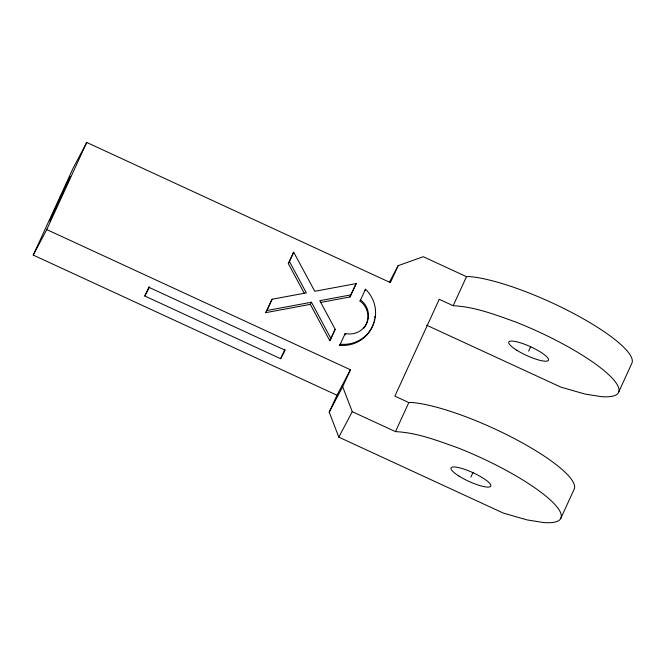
<?xml version="1.0" encoding="UTF-8"?>
<svg xmlns="http://www.w3.org/2000/svg" width="665" height="665" viewBox="0 0 665 665"><rect width="100%" height="100%" fill="white"/><g stroke="black" fill="none" stroke-linecap="round" stroke-linejoin="round"><path stroke-width="1" d="M350.438 369.773L342.666 386.722L352.25 411.677L395.492 431.627C416.963 432.616 437.437 440.579 457.503 447.728A98.935 21.721 24.6 0 1 548.376 498.226A98.935 21.721 24.6 0 1 543.621 522.549L527.237 519.939L503.322 513.089L338.809 437.154L329.225 412.2L336.956 395.234L350.438 369.773L46.758 229.575L33.25 255.094L336.956 395.234M618.433 392.591L631.75 363.531A98.935 21.721 24.6 0 0 575.009 314.237A98.935 21.721 24.6 0 0 469.232 276.557L466.498 276.673L423.264 256.715L398.144 265.659L390.38 282.608L86.741 142.451L73.233 167.971L33.25 255.094M395.492 431.627L408.8 402.574L411.535 402.458A98.935 21.721 24.6 0 1 517.312 440.139A98.935 21.721 24.6 0 1 574.053 489.44L560.736 518.492M408.8 402.574L394.869 396.141L439.241 299.308L453.181 305.725L466.498 276.673M470.92 477.029L473.064 472.341M528.609 351.137L530.761 346.448M46.758 229.575L86.741 142.451M144.82 296.016L149.317 287.504L285.127 350.214L280.63 358.718L144.82 296.016L149.118 286.648M310.322 304.354L329.798 340.713L330.929 338.585L311.444 302.226L310.322 304.354L265.8 312.65L272.11 299.242L306.332 292.874L289.45 261.47L293.706 252.193L314.778 291.295L356.174 283.589L349.873 296.989L320.688 302.425M304.238 293.207L288.327 263.598L293.706 252.193M265.8 312.65L272.11 299.242M280.63 358.718L284.928 349.349M329.798 340.713L335.185 329.316L319.799 300.671L350.995 294.861M349.873 296.989L356.174 283.589M330.929 338.585L335.185 329.316M373.805 322.525A32.942 32.136 27.9 0 1 339.715 345.285L345.218 333.473A19.31 18.836 27.9 0 0 366.781 323.14A19.31 18.836 27.9 0 0 360.588 299.982L360.031 301.046A19.31 18.836 27.9 0 1 363.456 328.51M360.031 301.046L365.526 289.233A32.942 32.136 27.9 0 1 372.724 325.892A32.942 32.136 27.9 0 1 340.281 344.221L339.715 345.285M389.507 282.035L398.144 265.659M329.225 412.2L342.666 386.722M338.809 437.154L352.25 411.677M288.327 263.598L289.45 261.47M364.969 290.297L365.526 289.233M345.218 333.473L344.653 334.537A19.31 18.836 27.9 0 0 345.684 334.744M266.931 310.522L311.444 302.226M453.181 305.725C474.652 306.715 495.134 314.678 515.2 321.827A98.935 21.721 24.6 0 1 606.073 372.317A98.935 21.721 24.6 0 1 601.31 396.648L584.934 394.037L561.011 387.188L426.664 325.218M374.935 316.307A32.942 32.136 27.9 0 1 374.769 317.887M374.52 319.449A32.942 32.136 27.9 0 1 374.204 320.996M50.075 220.015L49.692 221.029L70.299 176.516L50.075 220.015M516.755 350.222A21.837 4.796 24.6 0 0 548.442 360.28A21.837 4.796 24.6 0 0 520.645 342.874A21.837 4.796 24.6 0 0 516.755 350.222M459.058 476.132A21.837 4.796 24.6 0 0 490.745 486.182A21.837 4.796 24.6 0 0 462.948 468.783A21.837 4.796 24.6 0 0 459.058 476.132"/></g></svg>
